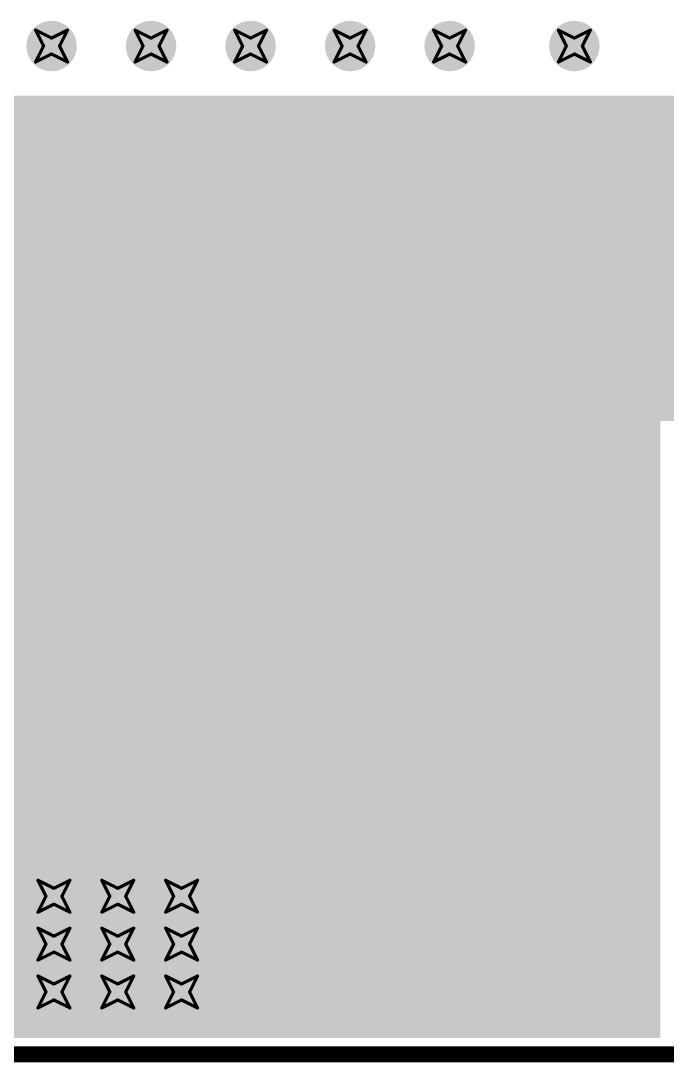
# Model space of a CAD drawing. Header units: inches. Extents: x -11 to 1110, y -7 to 455.
# Drawn here: x 587.61 to 597.9, y -0.13 to 16.45 of the extents above; entities that cross this region are included whole.
import ezdxf

# ---------------------------------------------------------------- set-up
doc = ezdxf.new("R2010")
doc.units = ezdxf.units.IN
for name, color, linetype in [('Board_outline', 216, 'Continuous'), ('Bottom Layer', 5, 'Continuous'), ('Bottom Solder', 6, 'Continuous'), ('Drill Drawing', 1, 'Continuous'), ('Top Layer', 1, 'Continuous'), ('Top Solder', 216, 'Continuous'), ('Via Holes', 16, 'Continuous')]:
    doc.layers.add(name, color=color, linetype=linetype)

msp = doc.modelspace()

# ---------------------------------------------------------------- hatches: boundary and pattern name
at = {"layer": 'Bottom Layer'}
h = msp.add_hatch(color=5, dxfattribs=at)
edge = h.paths.add_edge_path()
edge.add_arc((588.099, 16.053), 0.3, 0, 360)
h = msp.add_hatch(color=5, dxfattribs=at)
edge = h.paths.add_edge_path()
edge.add_arc((589.683, 16.053), 0.3, 0, 360)
h = msp.add_hatch(color=5, dxfattribs=at)
edge = h.paths.add_edge_path()
edge.add_arc((591.268, 16.053), 0.3, 0, 360)
h = msp.add_hatch(color=5, dxfattribs=at)
edge = h.paths.add_edge_path()
edge.add_arc((592.852, 16.053), 0.3, 0, 360)
h = msp.add_hatch(color=5, dxfattribs=at)
edge = h.paths.add_edge_path()
edge.add_arc((594.436, 16.053), 0.3, 0, 360)
h = msp.add_hatch(color=5, dxfattribs=at)
edge = h.paths.add_edge_path()
edge.add_arc((596.422, 16.053), 0.3, 0, 360)
msp.add_hatch(color=5, dxfattribs=at).paths.add_polyline_path([(638.324, 15.265), (638.324, 10.084), (638.324, 7.398), (636.222, 7.398), (636.222, 8.833), (633.25, 8.833), (633.25, 9.811), (633.25, 10.084), (590.448, 10.084), (590.448, 0.259), (560.172, 0.259), (560.172, 5.842), (576.809, 5.842), (576.809, 10.471), (575.64, 10.471), (575.64, 12.086), (574, 12.086), (573.731, 12.355), (573.731, 12.781), (573.736, 12.781), (573.736, 13.621), (573.956, 13.621), (573.956, 12.781), (574.536, 12.781), (574.536, 13.621), (586.638, 13.621), (586.638, 15.265)])
h = msp.add_hatch(color=5, dxfattribs=at)
edge = h.paths.add_edge_path()
edge.add_arc((588.137, 2.515), 0.3, 0, 360)
h = msp.add_hatch(color=5, dxfattribs=at)
edge = h.paths.add_edge_path()
edge.add_arc((589.153, 2.515), 0.3, 0, 360)
h = msp.add_hatch(color=5, dxfattribs=at)
edge = h.paths.add_edge_path()
edge.add_arc((590.169, 2.515), 0.3, 0, 360)
h = msp.add_hatch(color=5, dxfattribs=at)
edge = h.paths.add_edge_path()
edge.add_arc((588.137, 1.753), 0.3, 0, 360)
h = msp.add_hatch(color=5, dxfattribs=at)
edge = h.paths.add_edge_path()
edge.add_arc((589.153, 1.753), 0.3, 0, 360)
h = msp.add_hatch(color=5, dxfattribs=at)
edge = h.paths.add_edge_path()
edge.add_arc((590.169, 1.753), 0.3, 0, 360)
h = msp.add_hatch(color=5, dxfattribs=at)
edge = h.paths.add_edge_path()
edge.add_arc((588.137, 0.991), 0.3, 0, 360)
h = msp.add_hatch(color=5, dxfattribs=at)
edge = h.paths.add_edge_path()
edge.add_arc((589.153, 0.991), 0.3, 0, 360)
h = msp.add_hatch(color=5, dxfattribs=at)
edge = h.paths.add_edge_path()
edge.add_arc((590.169, 0.991), 0.3, 0, 360)
at = {"layer": 'Bottom Solder'}
h = msp.add_hatch(color=6, dxfattribs=at)
edge = h.paths.add_edge_path()
edge.add_arc((588.099, 16.053), 0.402, 0, 360)
h = msp.add_hatch(color=6, dxfattribs=at)
edge = h.paths.add_edge_path()
edge.add_arc((589.683, 16.053), 0.402, 0, 360)
h = msp.add_hatch(color=6, dxfattribs=at)
edge = h.paths.add_edge_path()
edge.add_arc((591.268, 16.053), 0.402, 0, 360)
h = msp.add_hatch(color=6, dxfattribs=at)
edge = h.paths.add_edge_path()
edge.add_arc((592.852, 16.053), 0.402, 0, 360)
h = msp.add_hatch(color=6, dxfattribs=at)
edge = h.paths.add_edge_path()
edge.add_arc((594.436, 16.053), 0.402, 0, 360)
h = msp.add_hatch(color=6, dxfattribs=at)
edge = h.paths.add_edge_path()
edge.add_arc((596.422, 16.053), 0.402, 0, 360)
h = msp.add_hatch(color=6, dxfattribs=at)
edge = h.paths.add_edge_path()
edge.add_arc((588.137, 2.515), 0.402, 0, 360)
h = msp.add_hatch(color=6, dxfattribs=at)
edge = h.paths.add_edge_path()
edge.add_arc((589.153, 2.515), 0.402, 0, 360)
h = msp.add_hatch(color=6, dxfattribs=at)
edge = h.paths.add_edge_path()
edge.add_arc((590.169, 2.515), 0.402, 0, 360)
h = msp.add_hatch(color=6, dxfattribs=at)
edge = h.paths.add_edge_path()
edge.add_arc((588.137, 1.753), 0.402, 0, 360)
h = msp.add_hatch(color=6, dxfattribs=at)
edge = h.paths.add_edge_path()
edge.add_arc((589.153, 1.753), 0.402, 0, 360)
h = msp.add_hatch(color=6, dxfattribs=at)
edge = h.paths.add_edge_path()
edge.add_arc((590.169, 1.753), 0.402, 0, 360)
h = msp.add_hatch(color=6, dxfattribs=at)
edge = h.paths.add_edge_path()
edge.add_arc((588.137, 0.991), 0.402, 0, 360)
h = msp.add_hatch(color=6, dxfattribs=at)
edge = h.paths.add_edge_path()
edge.add_arc((589.153, 0.991), 0.402, 0, 360)
h = msp.add_hatch(color=6, dxfattribs=at)
edge = h.paths.add_edge_path()
edge.add_arc((590.169, 0.991), 0.402, 0, 360)
at = {"layer": 'Top Layer'}
h = msp.add_hatch(color=1, dxfattribs=at)
edge = h.paths.add_edge_path()
edge.add_arc((588.099, 16.053), 0.3, 0, 360)
h = msp.add_hatch(color=1, dxfattribs=at)
edge = h.paths.add_edge_path()
edge.add_arc((589.683, 16.053), 0.3, 0, 360)
h = msp.add_hatch(color=1, dxfattribs=at)
edge = h.paths.add_edge_path()
edge.add_arc((591.268, 16.053), 0.3, 0, 360)
h = msp.add_hatch(color=1, dxfattribs=at)
edge = h.paths.add_edge_path()
edge.add_arc((592.852, 16.053), 0.3, 0, 360)
h = msp.add_hatch(color=1, dxfattribs=at)
edge = h.paths.add_edge_path()
edge.add_arc((594.436, 16.053), 0.3, 0, 360)
h = msp.add_hatch(color=1, dxfattribs=at)
edge = h.paths.add_edge_path()
edge.add_arc((596.422, 16.053), 0.3, 0, 360)
msp.add_hatch(color=1, dxfattribs=at).paths.add_polyline_path([(597.792, 8.82), (597.792, 0.259), (575.64, 0.259), (575.64, 10.471), (575.64, 12.086), (575.64, 13.621), (597.792, 13.621)])
h = msp.add_hatch(color=1, dxfattribs=at)
edge = h.paths.add_edge_path()
edge.add_arc((588.137, 2.515), 0.3, 0, 360)
h = msp.add_hatch(color=1, dxfattribs=at)
edge = h.paths.add_edge_path()
edge.add_arc((589.153, 2.515), 0.3, 0, 360)
h = msp.add_hatch(color=1, dxfattribs=at)
edge = h.paths.add_edge_path()
edge.add_arc((590.169, 2.515), 0.3, 0, 360)
h = msp.add_hatch(color=1, dxfattribs=at)
edge = h.paths.add_edge_path()
edge.add_arc((588.137, 1.753), 0.3, 0, 360)
h = msp.add_hatch(color=1, dxfattribs=at)
edge = h.paths.add_edge_path()
edge.add_arc((589.153, 1.753), 0.3, 0, 360)
h = msp.add_hatch(color=1, dxfattribs=at)
edge = h.paths.add_edge_path()
edge.add_arc((590.169, 1.753), 0.3, 0, 360)
h = msp.add_hatch(color=1, dxfattribs=at)
edge = h.paths.add_edge_path()
edge.add_arc((588.137, 0.991), 0.3, 0, 360)
h = msp.add_hatch(color=1, dxfattribs=at)
edge = h.paths.add_edge_path()
edge.add_arc((589.153, 0.991), 0.3, 0, 360)
h = msp.add_hatch(color=1, dxfattribs=at)
edge = h.paths.add_edge_path()
edge.add_arc((590.169, 0.991), 0.3, 0, 360)
at = {"layer": 'Top Solder'}
h = msp.add_hatch(color=216, dxfattribs=at)
edge = h.paths.add_edge_path()
edge.add_arc((588.099, 16.053), 0.402, 0, 360)
h = msp.add_hatch(color=216, dxfattribs=at)
edge = h.paths.add_edge_path()
edge.add_arc((589.683, 16.053), 0.402, 0, 360)
h = msp.add_hatch(color=216, dxfattribs=at)
edge = h.paths.add_edge_path()
edge.add_arc((591.268, 16.053), 0.402, 0, 360)
h = msp.add_hatch(color=216, dxfattribs=at)
edge = h.paths.add_edge_path()
edge.add_arc((592.852, 16.053), 0.402, 0, 360)
h = msp.add_hatch(color=216, dxfattribs=at)
edge = h.paths.add_edge_path()
edge.add_arc((594.436, 16.053), 0.402, 0, 360)
h = msp.add_hatch(color=216, dxfattribs=at)
edge = h.paths.add_edge_path()
edge.add_arc((596.422, 16.053), 0.402, 0, 360)
h = msp.add_hatch(color=216, dxfattribs=at)
edge = h.paths.add_edge_path()
edge.add_arc((588.137, 2.515), 0.402, 0, 360)
h = msp.add_hatch(color=216, dxfattribs=at)
edge = h.paths.add_edge_path()
edge.add_arc((589.153, 2.515), 0.402, 0, 360)
h = msp.add_hatch(color=216, dxfattribs=at)
edge = h.paths.add_edge_path()
edge.add_arc((590.169, 2.515), 0.402, 0, 360)
h = msp.add_hatch(color=216, dxfattribs=at)
edge = h.paths.add_edge_path()
edge.add_arc((588.137, 1.753), 0.402, 0, 360)
h = msp.add_hatch(color=216, dxfattribs=at)
edge = h.paths.add_edge_path()
edge.add_arc((589.153, 1.753), 0.402, 0, 360)
h = msp.add_hatch(color=216, dxfattribs=at)
edge = h.paths.add_edge_path()
edge.add_arc((590.169, 1.753), 0.402, 0, 360)
h = msp.add_hatch(color=216, dxfattribs=at)
edge = h.paths.add_edge_path()
edge.add_arc((588.137, 0.991), 0.402, 0, 360)
h = msp.add_hatch(color=216, dxfattribs=at)
edge = h.paths.add_edge_path()
edge.add_arc((589.153, 0.991), 0.402, 0, 360)
h = msp.add_hatch(color=216, dxfattribs=at)
edge = h.paths.add_edge_path()
edge.add_arc((590.169, 0.991), 0.402, 0, 360)
at = {"layer": 'Via Holes'}
h = msp.add_hatch(color=7, dxfattribs=at)
edge = h.paths.add_edge_path()
edge.add_arc((588.099, 16.053), 0.15, 0, 360)
h = msp.add_hatch(color=7, dxfattribs=at)
edge = h.paths.add_edge_path()
edge.add_arc((589.683, 16.053), 0.15, 0, 360)
h = msp.add_hatch(color=7, dxfattribs=at)
edge = h.paths.add_edge_path()
edge.add_arc((591.268, 16.053), 0.15, 0, 360)
h = msp.add_hatch(color=7, dxfattribs=at)
edge = h.paths.add_edge_path()
edge.add_arc((592.852, 16.053), 0.15, 0, 360)
h = msp.add_hatch(color=7, dxfattribs=at)
edge = h.paths.add_edge_path()
edge.add_arc((594.436, 16.053), 0.15, 0, 360)
h = msp.add_hatch(color=7, dxfattribs=at)
edge = h.paths.add_edge_path()
edge.add_arc((596.422, 16.053), 0.15, 0, 360)
h = msp.add_hatch(color=7, dxfattribs=at)
edge = h.paths.add_edge_path()
edge.add_arc((588.137, 2.515), 0.15, 0, 360)
h = msp.add_hatch(color=7, dxfattribs=at)
edge = h.paths.add_edge_path()
edge.add_arc((589.153, 2.515), 0.15, 0, 360)
h = msp.add_hatch(color=7, dxfattribs=at)
edge = h.paths.add_edge_path()
edge.add_arc((590.169, 2.515), 0.15, 0, 360)
h = msp.add_hatch(color=7, dxfattribs=at)
edge = h.paths.add_edge_path()
edge.add_arc((588.137, 1.753), 0.15, 0, 360)
h = msp.add_hatch(color=7, dxfattribs=at)
edge = h.paths.add_edge_path()
edge.add_arc((589.153, 1.753), 0.15, 0, 360)
h = msp.add_hatch(color=7, dxfattribs=at)
edge = h.paths.add_edge_path()
edge.add_arc((590.169, 1.753), 0.15, 0, 360)
h = msp.add_hatch(color=7, dxfattribs=at)
edge = h.paths.add_edge_path()
edge.add_arc((588.137, 0.991), 0.15, 0, 360)
h = msp.add_hatch(color=7, dxfattribs=at)
edge = h.paths.add_edge_path()
edge.add_arc((589.153, 0.991), 0.15, 0, 360)
h = msp.add_hatch(color=7, dxfattribs=at)
edge = h.paths.add_edge_path()
edge.add_arc((590.169, 0.991), 0.15, 0, 360)

# ---------------------------------------------------------------- linework, layer by layer
at = {"layer": 'Board_outline'}
msp.add_lwpolyline([(0, 0, 0.254, 0.254, 0), (704, 0, 0.254, 0.254, 0)], format="xyseb", dxfattribs=at)
at = {"layer": 'Drill Drawing'}
for points in [[(587.845, 16.307, 0.0508, 0.0508, 0), (588.099, 16.18, 0.0508, 0.0508, 0)], [(587.845, 16.307, 0.0508, 0.0508, 0), (587.972, 16.053, 0.0508, 0.0508, 0)], [(588.099, 16.18, 0.0508, 0.0508, 0), (588.353, 16.307, 0.0508, 0.0508, 0)], [(588.226, 16.053, 0.0508, 0.0508, 0), (588.353, 16.307, 0.0508, 0.0508, 0)], [(589.429, 16.307, 0.0508, 0.0508, 0), (589.683, 16.18, 0.0508, 0.0508, 0)], [(589.429, 16.307, 0.0508, 0.0508, 0), (589.556, 16.053, 0.0508, 0.0508, 0)], [(589.683, 16.18, 0.0508, 0.0508, 0), (589.937, 16.307, 0.0508, 0.0508, 0)], [(589.81, 16.053, 0.0508, 0.0508, 0), (589.937, 16.307, 0.0508, 0.0508, 0)], [(591.014, 16.307, 0.0508, 0.0508, 0), (591.268, 16.18, 0.0508, 0.0508, 0)], [(591.014, 16.307, 0.0508, 0.0508, 0), (591.141, 16.053, 0.0508, 0.0508, 0)], [(591.268, 16.18, 0.0508, 0.0508, 0), (591.522, 16.307, 0.0508, 0.0508, 0)], [(591.395, 16.053, 0.0508, 0.0508, 0), (591.522, 16.307, 0.0508, 0.0508, 0)], [(592.598, 16.307, 0.0508, 0.0508, 0), (592.852, 16.18, 0.0508, 0.0508, 0)], [(592.598, 16.307, 0.0508, 0.0508, 0), (592.725, 16.053, 0.0508, 0.0508, 0)], [(592.852, 16.18, 0.0508, 0.0508, 0), (593.106, 16.307, 0.0508, 0.0508, 0)], [(592.979, 16.053, 0.0508, 0.0508, 0), (593.106, 16.307, 0.0508, 0.0508, 0)], [(594.182, 16.307, 0.0508, 0.0508, 0), (594.436, 16.18, 0.0508, 0.0508, 0)], [(594.182, 16.307, 0.0508, 0.0508, 0), (594.309, 16.053, 0.0508, 0.0508, 0)], [(594.436, 16.18, 0.0508, 0.0508, 0), (594.69, 16.307, 0.0508, 0.0508, 0)], [(594.563, 16.053, 0.0508, 0.0508, 0), (594.69, 16.307, 0.0508, 0.0508, 0)], [(596.168, 16.307, 0.0508, 0.0508, 0), (596.422, 16.18, 0.0508, 0.0508, 0)], [(596.168, 16.307, 0.0508, 0.0508, 0), (596.295, 16.053, 0.0508, 0.0508, 0)], [(596.422, 16.18, 0.0508, 0.0508, 0), (596.676, 16.307, 0.0508, 0.0508, 0)], [(596.549, 16.053, 0.0508, 0.0508, 0), (596.676, 16.307, 0.0508, 0.0508, 0)], [(587.845, 15.799, 0.0508, 0.0508, 0), (587.972, 16.053, 0.0508, 0.0508, 0)], [(587.845, 15.799, 0.0508, 0.0508, 0), (588.099, 15.926, 0.0508, 0.0508, 0)], [(588.099, 15.926, 0.0508, 0.0508, 0), (588.353, 15.799, 0.0508, 0.0508, 0)], [(588.226, 16.053, 0.0508, 0.0508, 0), (588.353, 15.799, 0.0508, 0.0508, 0)], [(589.429, 15.799, 0.0508, 0.0508, 0), (589.556, 16.053, 0.0508, 0.0508, 0)], [(589.429, 15.799, 0.0508, 0.0508, 0), (589.683, 15.926, 0.0508, 0.0508, 0)], [(589.683, 15.926, 0.0508, 0.0508, 0), (589.937, 15.799, 0.0508, 0.0508, 0)], [(589.81, 16.053, 0.0508, 0.0508, 0), (589.937, 15.799, 0.0508, 0.0508, 0)], [(591.014, 15.799, 0.0508, 0.0508, 0), (591.141, 16.053, 0.0508, 0.0508, 0)], [(591.014, 15.799, 0.0508, 0.0508, 0), (591.268, 15.926, 0.0508, 0.0508, 0)], [(591.268, 15.926, 0.0508, 0.0508, 0), (591.522, 15.799, 0.0508, 0.0508, 0)], [(591.395, 16.053, 0.0508, 0.0508, 0), (591.522, 15.799, 0.0508, 0.0508, 0)], [(592.598, 15.799, 0.0508, 0.0508, 0), (592.725, 16.053, 0.0508, 0.0508, 0)], [(592.598, 15.799, 0.0508, 0.0508, 0), (592.852, 15.926, 0.0508, 0.0508, 0)], [(592.852, 15.926, 0.0508, 0.0508, 0), (593.106, 15.799, 0.0508, 0.0508, 0)], [(592.979, 16.053, 0.0508, 0.0508, 0), (593.106, 15.799, 0.0508, 0.0508, 0)], [(594.182, 15.799, 0.0508, 0.0508, 0), (594.309, 16.053, 0.0508, 0.0508, 0)], [(594.182, 15.799, 0.0508, 0.0508, 0), (594.436, 15.926, 0.0508, 0.0508, 0)], [(594.436, 15.926, 0.0508, 0.0508, 0), (594.69, 15.799, 0.0508, 0.0508, 0)], [(594.563, 16.053, 0.0508, 0.0508, 0), (594.69, 15.799, 0.0508, 0.0508, 0)], [(596.168, 15.799, 0.0508, 0.0508, 0), (596.295, 16.053, 0.0508, 0.0508, 0)], [(596.168, 15.799, 0.0508, 0.0508, 0), (596.422, 15.926, 0.0508, 0.0508, 0)], [(596.422, 15.926, 0.0508, 0.0508, 0), (596.676, 15.799, 0.0508, 0.0508, 0)], [(596.549, 16.053, 0.0508, 0.0508, 0), (596.676, 15.799, 0.0508, 0.0508, 0)], [(587.883, 2.769, 0.0508, 0.0508, 0), (588.137, 2.642, 0.0508, 0.0508, 0)], [(587.883, 2.769, 0.0508, 0.0508, 0), (588.01, 2.515, 0.0508, 0.0508, 0)], [(588.137, 2.642, 0.0508, 0.0508, 0), (588.391, 2.769, 0.0508, 0.0508, 0)], [(588.264, 2.515, 0.0508, 0.0508, 0), (588.391, 2.769, 0.0508, 0.0508, 0)], [(588.899, 2.769, 0.0508, 0.0508, 0), (589.153, 2.642, 0.0508, 0.0508, 0)], [(588.899, 2.769, 0.0508, 0.0508, 0), (589.026, 2.515, 0.0508, 0.0508, 0)], [(589.153, 2.642, 0.0508, 0.0508, 0), (589.407, 2.769, 0.0508, 0.0508, 0)], [(589.28, 2.515, 0.0508, 0.0508, 0), (589.407, 2.769, 0.0508, 0.0508, 0)], [(589.915, 2.769, 0.0508, 0.0508, 0), (590.169, 2.642, 0.0508, 0.0508, 0)], [(589.915, 2.769, 0.0508, 0.0508, 0), (590.042, 2.515, 0.0508, 0.0508, 0)], [(590.169, 2.642, 0.0508, 0.0508, 0), (590.423, 2.769, 0.0508, 0.0508, 0)], [(590.296, 2.515, 0.0508, 0.0508, 0), (590.423, 2.769, 0.0508, 0.0508, 0)], [(587.883, 2.261, 0.0508, 0.0508, 0), (588.01, 2.515, 0.0508, 0.0508, 0)], [(588.264, 2.515, 0.0508, 0.0508, 0), (588.391, 2.261, 0.0508, 0.0508, 0)], [(588.899, 2.261, 0.0508, 0.0508, 0), (589.026, 2.515, 0.0508, 0.0508, 0)], [(589.28, 2.515, 0.0508, 0.0508, 0), (589.407, 2.261, 0.0508, 0.0508, 0)], [(589.915, 2.261, 0.0508, 0.0508, 0), (590.042, 2.515, 0.0508, 0.0508, 0)], [(590.296, 2.515, 0.0508, 0.0508, 0), (590.423, 2.261, 0.0508, 0.0508, 0)], [(587.883, 2.261, 0.0508, 0.0508, 0), (588.137, 2.388, 0.0508, 0.0508, 0)], [(588.137, 2.388, 0.0508, 0.0508, 0), (588.391, 2.261, 0.0508, 0.0508, 0)], [(588.899, 2.261, 0.0508, 0.0508, 0), (589.153, 2.388, 0.0508, 0.0508, 0)], [(589.153, 2.388, 0.0508, 0.0508, 0), (589.407, 2.261, 0.0508, 0.0508, 0)], [(589.915, 2.261, 0.0508, 0.0508, 0), (590.169, 2.388, 0.0508, 0.0508, 0)], [(590.169, 2.388, 0.0508, 0.0508, 0), (590.423, 2.261, 0.0508, 0.0508, 0)], [(587.883, 2.007, 0.0508, 0.0508, 0), (588.137, 1.88, 0.0508, 0.0508, 0)], [(587.883, 2.007, 0.0508, 0.0508, 0), (588.01, 1.753, 0.0508, 0.0508, 0)], [(588.137, 1.88, 0.0508, 0.0508, 0), (588.391, 2.007, 0.0508, 0.0508, 0)], [(588.264, 1.753, 0.0508, 0.0508, 0), (588.391, 2.007, 0.0508, 0.0508, 0)], [(588.899, 2.007, 0.0508, 0.0508, 0), (589.153, 1.88, 0.0508, 0.0508, 0)], [(588.899, 2.007, 0.0508, 0.0508, 0), (589.026, 1.753, 0.0508, 0.0508, 0)], [(589.153, 1.88, 0.0508, 0.0508, 0), (589.407, 2.007, 0.0508, 0.0508, 0)], [(589.28, 1.753, 0.0508, 0.0508, 0), (589.407, 2.007, 0.0508, 0.0508, 0)], [(589.915, 2.007, 0.0508, 0.0508, 0), (590.169, 1.88, 0.0508, 0.0508, 0)], [(589.915, 2.007, 0.0508, 0.0508, 0), (590.042, 1.753, 0.0508, 0.0508, 0)], [(590.169, 1.88, 0.0508, 0.0508, 0), (590.423, 2.007, 0.0508, 0.0508, 0)], [(590.296, 1.753, 0.0508, 0.0508, 0), (590.423, 2.007, 0.0508, 0.0508, 0)], [(587.883, 1.499, 0.0508, 0.0508, 0), (588.01, 1.753, 0.0508, 0.0508, 0)], [(588.264, 1.753, 0.0508, 0.0508, 0), (588.391, 1.499, 0.0508, 0.0508, 0)], [(588.899, 1.499, 0.0508, 0.0508, 0), (589.026, 1.753, 0.0508, 0.0508, 0)], [(589.28, 1.753, 0.0508, 0.0508, 0), (589.407, 1.499, 0.0508, 0.0508, 0)], [(589.915, 1.499, 0.0508, 0.0508, 0), (590.042, 1.753, 0.0508, 0.0508, 0)], [(590.296, 1.753, 0.0508, 0.0508, 0), (590.423, 1.499, 0.0508, 0.0508, 0)], [(587.883, 1.499, 0.0508, 0.0508, 0), (588.137, 1.626, 0.0508, 0.0508, 0)], [(588.137, 1.626, 0.0508, 0.0508, 0), (588.391, 1.499, 0.0508, 0.0508, 0)], [(588.899, 1.499, 0.0508, 0.0508, 0), (589.153, 1.626, 0.0508, 0.0508, 0)], [(589.153, 1.626, 0.0508, 0.0508, 0), (589.407, 1.499, 0.0508, 0.0508, 0)], [(589.915, 1.499, 0.0508, 0.0508, 0), (590.169, 1.626, 0.0508, 0.0508, 0)], [(590.169, 1.626, 0.0508, 0.0508, 0), (590.423, 1.499, 0.0508, 0.0508, 0)], [(587.883, 1.245, 0.0508, 0.0508, 0), (588.137, 1.118, 0.0508, 0.0508, 0)], [(587.883, 1.245, 0.0508, 0.0508, 0), (588.01, 0.991, 0.0508, 0.0508, 0)], [(588.137, 1.118, 0.0508, 0.0508, 0), (588.391, 1.245, 0.0508, 0.0508, 0)], [(588.264, 0.991, 0.0508, 0.0508, 0), (588.391, 1.245, 0.0508, 0.0508, 0)], [(588.899, 1.245, 0.0508, 0.0508, 0), (589.153, 1.118, 0.0508, 0.0508, 0)], [(588.899, 1.245, 0.0508, 0.0508, 0), (589.026, 0.991, 0.0508, 0.0508, 0)], [(589.153, 1.118, 0.0508, 0.0508, 0), (589.407, 1.245, 0.0508, 0.0508, 0)], [(589.28, 0.991, 0.0508, 0.0508, 0), (589.407, 1.245, 0.0508, 0.0508, 0)], [(589.915, 1.245, 0.0508, 0.0508, 0), (590.169, 1.118, 0.0508, 0.0508, 0)], [(589.915, 1.245, 0.0508, 0.0508, 0), (590.042, 0.991, 0.0508, 0.0508, 0)], [(590.169, 1.118, 0.0508, 0.0508, 0), (590.423, 1.245, 0.0508, 0.0508, 0)], [(590.296, 0.991, 0.0508, 0.0508, 0), (590.423, 1.245, 0.0508, 0.0508, 0)], [(587.883, 0.737, 0.0508, 0.0508, 0), (588.01, 0.991, 0.0508, 0.0508, 0)], [(588.264, 0.991, 0.0508, 0.0508, 0), (588.391, 0.737, 0.0508, 0.0508, 0)], [(588.899, 0.737, 0.0508, 0.0508, 0), (589.026, 0.991, 0.0508, 0.0508, 0)], [(589.28, 0.991, 0.0508, 0.0508, 0), (589.407, 0.737, 0.0508, 0.0508, 0)], [(589.915, 0.737, 0.0508, 0.0508, 0), (590.042, 0.991, 0.0508, 0.0508, 0)], [(590.296, 0.991, 0.0508, 0.0508, 0), (590.423, 0.737, 0.0508, 0.0508, 0)], [(587.883, 0.737, 0.0508, 0.0508, 0), (588.137, 0.864, 0.0508, 0.0508, 0)], [(588.137, 0.864, 0.0508, 0.0508, 0), (588.391, 0.737, 0.0508, 0.0508, 0)], [(588.899, 0.737, 0.0508, 0.0508, 0), (589.153, 0.864, 0.0508, 0.0508, 0)], [(589.153, 0.864, 0.0508, 0.0508, 0), (589.407, 0.737, 0.0508, 0.0508, 0)], [(589.915, 0.737, 0.0508, 0.0508, 0), (590.169, 0.864, 0.0508, 0.0508, 0)], [(590.169, 0.864, 0.0508, 0.0508, 0), (590.423, 0.737, 0.0508, 0.0508, 0)]]:
    msp.add_lwpolyline(points, format="xyseb", dxfattribs=at)
for points in [[(587.832, 16.307, 0.0254, 0.0254, 1), (587.858, 16.307, 0.0254, 0.0254, 1)], [(587.832, 16.307, 0.0254, 0.0254, 1), (587.858, 16.307, 0.0254, 0.0254, 1)], [(588.34, 16.307, 0.0254, 0.0254, 1), (588.366, 16.307, 0.0254, 0.0254, 1)], [(588.34, 16.307, 0.0254, 0.0254, 1), (588.366, 16.307, 0.0254, 0.0254, 1)], [(589.417, 16.307, 0.0254, 0.0254, 1), (589.442, 16.307, 0.0254, 0.0254, 1)], [(589.417, 16.307, 0.0254, 0.0254, 1), (589.442, 16.307, 0.0254, 0.0254, 1)], [(589.925, 16.307, 0.0254, 0.0254, 1), (589.95, 16.307, 0.0254, 0.0254, 1)], [(589.925, 16.307, 0.0254, 0.0254, 1), (589.95, 16.307, 0.0254, 0.0254, 1)], [(591.001, 16.307, 0.0254, 0.0254, 1), (591.026, 16.307, 0.0254, 0.0254, 1)], [(591.001, 16.307, 0.0254, 0.0254, 1), (591.026, 16.307, 0.0254, 0.0254, 1)], [(591.509, 16.307, 0.0254, 0.0254, 1), (591.534, 16.307, 0.0254, 0.0254, 1)], [(591.509, 16.307, 0.0254, 0.0254, 1), (591.534, 16.307, 0.0254, 0.0254, 1)], [(592.585, 16.307, 0.0254, 0.0254, 1), (592.611, 16.307, 0.0254, 0.0254, 1)], [(592.585, 16.307, 0.0254, 0.0254, 1), (592.611, 16.307, 0.0254, 0.0254, 1)], [(593.093, 16.307, 0.0254, 0.0254, 1), (593.119, 16.307, 0.0254, 0.0254, 1)], [(593.093, 16.307, 0.0254, 0.0254, 1), (593.119, 16.307, 0.0254, 0.0254, 1)], [(594.169, 16.307, 0.0254, 0.0254, 1), (594.195, 16.307, 0.0254, 0.0254, 1)], [(594.169, 16.307, 0.0254, 0.0254, 1), (594.195, 16.307, 0.0254, 0.0254, 1)], [(594.678, 16.307, 0.0254, 0.0254, 1), (594.703, 16.307, 0.0254, 0.0254, 1)], [(594.678, 16.307, 0.0254, 0.0254, 1), (594.703, 16.307, 0.0254, 0.0254, 1)], [(596.156, 16.307, 0.0254, 0.0254, 1), (596.181, 16.307, 0.0254, 0.0254, 1)], [(596.156, 16.307, 0.0254, 0.0254, 1), (596.181, 16.307, 0.0254, 0.0254, 1)], [(596.664, 16.307, 0.0254, 0.0254, 1), (596.689, 16.307, 0.0254, 0.0254, 1)], [(596.664, 16.307, 0.0254, 0.0254, 1), (596.689, 16.307, 0.0254, 0.0254, 1)], [(588.086, 16.18, 0.0254, 0.0254, 1), (588.112, 16.18, 0.0254, 0.0254, 1)], [(588.086, 16.18, 0.0254, 0.0254, 1), (588.112, 16.18, 0.0254, 0.0254, 1)], [(589.671, 16.18, 0.0254, 0.0254, 1), (589.696, 16.18, 0.0254, 0.0254, 1)], [(589.671, 16.18, 0.0254, 0.0254, 1), (589.696, 16.18, 0.0254, 0.0254, 1)], [(591.255, 16.18, 0.0254, 0.0254, 1), (591.28, 16.18, 0.0254, 0.0254, 1)], [(591.255, 16.18, 0.0254, 0.0254, 1), (591.28, 16.18, 0.0254, 0.0254, 1)], [(592.839, 16.18, 0.0254, 0.0254, 1), (592.865, 16.18, 0.0254, 0.0254, 1)], [(592.839, 16.18, 0.0254, 0.0254, 1), (592.865, 16.18, 0.0254, 0.0254, 1)], [(594.423, 16.18, 0.0254, 0.0254, 1), (594.449, 16.18, 0.0254, 0.0254, 1)], [(594.423, 16.18, 0.0254, 0.0254, 1), (594.449, 16.18, 0.0254, 0.0254, 1)], [(596.41, 16.18, 0.0254, 0.0254, 1), (596.435, 16.18, 0.0254, 0.0254, 1)], [(596.41, 16.18, 0.0254, 0.0254, 1), (596.435, 16.18, 0.0254, 0.0254, 1)], [(587.959, 16.053, 0.0254, 0.0254, 1), (587.985, 16.053, 0.0254, 0.0254, 1)], [(587.959, 16.053, 0.0254, 0.0254, 1), (587.985, 16.053, 0.0254, 0.0254, 1)], [(588.086, 15.926, 0.0254, 0.0254, 1), (588.112, 15.926, 0.0254, 0.0254, 1)], [(588.086, 15.926, 0.0254, 0.0254, 1), (588.112, 15.926, 0.0254, 0.0254, 1)], [(588.213, 16.053, 0.0254, 0.0254, 1), (588.239, 16.053, 0.0254, 0.0254, 1)], [(588.213, 16.053, 0.0254, 0.0254, 1), (588.239, 16.053, 0.0254, 0.0254, 1)], [(589.544, 16.053, 0.0254, 0.0254, 1), (589.569, 16.053, 0.0254, 0.0254, 1)], [(589.544, 16.053, 0.0254, 0.0254, 1), (589.569, 16.053, 0.0254, 0.0254, 1)], [(589.671, 15.926, 0.0254, 0.0254, 1), (589.696, 15.926, 0.0254, 0.0254, 1)], [(589.671, 15.926, 0.0254, 0.0254, 1), (589.696, 15.926, 0.0254, 0.0254, 1)], [(589.798, 16.053, 0.0254, 0.0254, 1), (589.823, 16.053, 0.0254, 0.0254, 1)], [(589.798, 16.053, 0.0254, 0.0254, 1), (589.823, 16.053, 0.0254, 0.0254, 1)], [(591.128, 16.053, 0.0254, 0.0254, 1), (591.153, 16.053, 0.0254, 0.0254, 1)], [(591.128, 16.053, 0.0254, 0.0254, 1), (591.153, 16.053, 0.0254, 0.0254, 1)], [(591.255, 15.926, 0.0254, 0.0254, 1), (591.28, 15.926, 0.0254, 0.0254, 1)], [(591.255, 15.926, 0.0254, 0.0254, 1), (591.28, 15.926, 0.0254, 0.0254, 1)], [(591.382, 16.053, 0.0254, 0.0254, 1), (591.407, 16.053, 0.0254, 0.0254, 1)], [(591.382, 16.053, 0.0254, 0.0254, 1), (591.407, 16.053, 0.0254, 0.0254, 1)], [(592.712, 16.053, 0.0254, 0.0254, 1), (592.738, 16.053, 0.0254, 0.0254, 1)], [(592.712, 16.053, 0.0254, 0.0254, 1), (592.738, 16.053, 0.0254, 0.0254, 1)], [(592.839, 15.926, 0.0254, 0.0254, 1), (592.865, 15.926, 0.0254, 0.0254, 1)], [(592.839, 15.926, 0.0254, 0.0254, 1), (592.865, 15.926, 0.0254, 0.0254, 1)], [(592.966, 16.053, 0.0254, 0.0254, 1), (592.992, 16.053, 0.0254, 0.0254, 1)], [(592.966, 16.053, 0.0254, 0.0254, 1), (592.992, 16.053, 0.0254, 0.0254, 1)], [(594.297, 16.053, 0.0254, 0.0254, 1), (594.322, 16.053, 0.0254, 0.0254, 1)], [(594.297, 16.053, 0.0254, 0.0254, 1), (594.322, 16.053, 0.0254, 0.0254, 1)], [(594.423, 15.926, 0.0254, 0.0254, 1), (594.449, 15.926, 0.0254, 0.0254, 1)], [(594.423, 15.926, 0.0254, 0.0254, 1), (594.449, 15.926, 0.0254, 0.0254, 1)], [(594.55, 16.053, 0.0254, 0.0254, 1), (594.576, 16.053, 0.0254, 0.0254, 1)], [(594.55, 16.053, 0.0254, 0.0254, 1), (594.576, 16.053, 0.0254, 0.0254, 1)], [(596.283, 16.053, 0.0254, 0.0254, 1), (596.308, 16.053, 0.0254, 0.0254, 1)], [(596.283, 16.053, 0.0254, 0.0254, 1), (596.308, 16.053, 0.0254, 0.0254, 1)], [(596.41, 15.926, 0.0254, 0.0254, 1), (596.435, 15.926, 0.0254, 0.0254, 1)], [(596.41, 15.926, 0.0254, 0.0254, 1), (596.435, 15.926, 0.0254, 0.0254, 1)], [(596.537, 16.053, 0.0254, 0.0254, 1), (596.562, 16.053, 0.0254, 0.0254, 1)], [(596.537, 16.053, 0.0254, 0.0254, 1), (596.562, 16.053, 0.0254, 0.0254, 1)], [(587.832, 15.799, 0.0254, 0.0254, 1), (587.858, 15.799, 0.0254, 0.0254, 1)], [(587.832, 15.799, 0.0254, 0.0254, 1), (587.858, 15.799, 0.0254, 0.0254, 1)], [(588.34, 15.799, 0.0254, 0.0254, 1), (588.366, 15.799, 0.0254, 0.0254, 1)], [(588.34, 15.799, 0.0254, 0.0254, 1), (588.366, 15.799, 0.0254, 0.0254, 1)], [(589.417, 15.799, 0.0254, 0.0254, 1), (589.442, 15.799, 0.0254, 0.0254, 1)], [(589.417, 15.799, 0.0254, 0.0254, 1), (589.442, 15.799, 0.0254, 0.0254, 1)], [(589.925, 15.799, 0.0254, 0.0254, 1), (589.95, 15.799, 0.0254, 0.0254, 1)], [(589.925, 15.799, 0.0254, 0.0254, 1), (589.95, 15.799, 0.0254, 0.0254, 1)], [(591.001, 15.799, 0.0254, 0.0254, 1), (591.026, 15.799, 0.0254, 0.0254, 1)], [(591.001, 15.799, 0.0254, 0.0254, 1), (591.026, 15.799, 0.0254, 0.0254, 1)], [(591.509, 15.799, 0.0254, 0.0254, 1), (591.534, 15.799, 0.0254, 0.0254, 1)], [(591.509, 15.799, 0.0254, 0.0254, 1), (591.534, 15.799, 0.0254, 0.0254, 1)], [(592.585, 15.799, 0.0254, 0.0254, 1), (592.611, 15.799, 0.0254, 0.0254, 1)], [(592.585, 15.799, 0.0254, 0.0254, 1), (592.611, 15.799, 0.0254, 0.0254, 1)], [(593.093, 15.799, 0.0254, 0.0254, 1), (593.119, 15.799, 0.0254, 0.0254, 1)], [(593.093, 15.799, 0.0254, 0.0254, 1), (593.119, 15.799, 0.0254, 0.0254, 1)], [(594.169, 15.799, 0.0254, 0.0254, 1), (594.195, 15.799, 0.0254, 0.0254, 1)], [(594.169, 15.799, 0.0254, 0.0254, 1), (594.195, 15.799, 0.0254, 0.0254, 1)], [(594.678, 15.799, 0.0254, 0.0254, 1), (594.703, 15.799, 0.0254, 0.0254, 1)], [(594.678, 15.799, 0.0254, 0.0254, 1), (594.703, 15.799, 0.0254, 0.0254, 1)], [(596.156, 15.799, 0.0254, 0.0254, 1), (596.181, 15.799, 0.0254, 0.0254, 1)], [(596.156, 15.799, 0.0254, 0.0254, 1), (596.181, 15.799, 0.0254, 0.0254, 1)], [(596.664, 15.799, 0.0254, 0.0254, 1), (596.689, 15.799, 0.0254, 0.0254, 1)], [(596.664, 15.799, 0.0254, 0.0254, 1), (596.689, 15.799, 0.0254, 0.0254, 1)], [(587.87, 2.769, 0.0254, 0.0254, 1), (587.896, 2.769, 0.0254, 0.0254, 1)], [(587.87, 2.769, 0.0254, 0.0254, 1), (587.896, 2.769, 0.0254, 0.0254, 1)], [(588.124, 2.642, 0.0254, 0.0254, 1), (588.15, 2.642, 0.0254, 0.0254, 1)], [(588.124, 2.642, 0.0254, 0.0254, 1), (588.15, 2.642, 0.0254, 0.0254, 1)], [(588.378, 2.769, 0.0254, 0.0254, 1), (588.404, 2.769, 0.0254, 0.0254, 1)], [(588.378, 2.769, 0.0254, 0.0254, 1), (588.404, 2.769, 0.0254, 0.0254, 1)], [(588.886, 2.769, 0.0254, 0.0254, 1), (588.912, 2.769, 0.0254, 0.0254, 1)], [(588.886, 2.769, 0.0254, 0.0254, 1), (588.912, 2.769, 0.0254, 0.0254, 1)], [(589.14, 2.642, 0.0254, 0.0254, 1), (589.166, 2.642, 0.0254, 0.0254, 1)], [(589.14, 2.642, 0.0254, 0.0254, 1), (589.166, 2.642, 0.0254, 0.0254, 1)], [(589.394, 2.769, 0.0254, 0.0254, 1), (589.42, 2.769, 0.0254, 0.0254, 1)], [(589.394, 2.769, 0.0254, 0.0254, 1), (589.42, 2.769, 0.0254, 0.0254, 1)], [(589.902, 2.769, 0.0254, 0.0254, 1), (589.928, 2.769, 0.0254, 0.0254, 1)], [(589.902, 2.769, 0.0254, 0.0254, 1), (589.928, 2.769, 0.0254, 0.0254, 1)], [(590.156, 2.642, 0.0254, 0.0254, 1), (590.182, 2.642, 0.0254, 0.0254, 1)], [(590.156, 2.642, 0.0254, 0.0254, 1), (590.182, 2.642, 0.0254, 0.0254, 1)], [(590.41, 2.769, 0.0254, 0.0254, 1), (590.436, 2.769, 0.0254, 0.0254, 1)], [(590.41, 2.769, 0.0254, 0.0254, 1), (590.436, 2.769, 0.0254, 0.0254, 1)], [(587.997, 2.515, 0.0254, 0.0254, 1), (588.023, 2.515, 0.0254, 0.0254, 1)], [(587.997, 2.515, 0.0254, 0.0254, 1), (588.023, 2.515, 0.0254, 0.0254, 1)], [(588.251, 2.515, 0.0254, 0.0254, 1), (588.277, 2.515, 0.0254, 0.0254, 1)], [(588.251, 2.515, 0.0254, 0.0254, 1), (588.277, 2.515, 0.0254, 0.0254, 1)], [(589.013, 2.515, 0.0254, 0.0254, 1), (589.039, 2.515, 0.0254, 0.0254, 1)], [(589.013, 2.515, 0.0254, 0.0254, 1), (589.039, 2.515, 0.0254, 0.0254, 1)], [(589.267, 2.515, 0.0254, 0.0254, 1), (589.293, 2.515, 0.0254, 0.0254, 1)], [(589.267, 2.515, 0.0254, 0.0254, 1), (589.293, 2.515, 0.0254, 0.0254, 1)], [(590.029, 2.515, 0.0254, 0.0254, 1), (590.055, 2.515, 0.0254, 0.0254, 1)], [(590.029, 2.515, 0.0254, 0.0254, 1), (590.055, 2.515, 0.0254, 0.0254, 1)], [(590.283, 2.515, 0.0254, 0.0254, 1), (590.309, 2.515, 0.0254, 0.0254, 1)], [(590.283, 2.515, 0.0254, 0.0254, 1), (590.309, 2.515, 0.0254, 0.0254, 1)], [(588.124, 2.388, 0.0254, 0.0254, 1), (588.15, 2.388, 0.0254, 0.0254, 1)], [(588.124, 2.388, 0.0254, 0.0254, 1), (588.15, 2.388, 0.0254, 0.0254, 1)], [(589.14, 2.388, 0.0254, 0.0254, 1), (589.166, 2.388, 0.0254, 0.0254, 1)], [(589.14, 2.388, 0.0254, 0.0254, 1), (589.166, 2.388, 0.0254, 0.0254, 1)], [(590.156, 2.388, 0.0254, 0.0254, 1), (590.182, 2.388, 0.0254, 0.0254, 1)], [(590.156, 2.388, 0.0254, 0.0254, 1), (590.182, 2.388, 0.0254, 0.0254, 1)], [(587.87, 2.261, 0.0254, 0.0254, 1), (587.896, 2.261, 0.0254, 0.0254, 1)], [(587.87, 2.261, 0.0254, 0.0254, 1), (587.896, 2.261, 0.0254, 0.0254, 1)], [(588.378, 2.261, 0.0254, 0.0254, 1), (588.404, 2.261, 0.0254, 0.0254, 1)], [(588.378, 2.261, 0.0254, 0.0254, 1), (588.404, 2.261, 0.0254, 0.0254, 1)], [(588.886, 2.261, 0.0254, 0.0254, 1), (588.912, 2.261, 0.0254, 0.0254, 1)], [(588.886, 2.261, 0.0254, 0.0254, 1), (588.912, 2.261, 0.0254, 0.0254, 1)], [(589.394, 2.261, 0.0254, 0.0254, 1), (589.42, 2.261, 0.0254, 0.0254, 1)], [(589.394, 2.261, 0.0254, 0.0254, 1), (589.42, 2.261, 0.0254, 0.0254, 1)], [(589.902, 2.261, 0.0254, 0.0254, 1), (589.928, 2.261, 0.0254, 0.0254, 1)], [(589.902, 2.261, 0.0254, 0.0254, 1), (589.928, 2.261, 0.0254, 0.0254, 1)], [(590.41, 2.261, 0.0254, 0.0254, 1), (590.436, 2.261, 0.0254, 0.0254, 1)], [(590.41, 2.261, 0.0254, 0.0254, 1), (590.436, 2.261, 0.0254, 0.0254, 1)], [(587.87, 2.007, 0.0254, 0.0254, 1), (587.896, 2.007, 0.0254, 0.0254, 1)], [(587.87, 2.007, 0.0254, 0.0254, 1), (587.896, 2.007, 0.0254, 0.0254, 1)], [(588.378, 2.007, 0.0254, 0.0254, 1), (588.404, 2.007, 0.0254, 0.0254, 1)], [(588.378, 2.007, 0.0254, 0.0254, 1), (588.404, 2.007, 0.0254, 0.0254, 1)], [(588.886, 2.007, 0.0254, 0.0254, 1), (588.912, 2.007, 0.0254, 0.0254, 1)], [(588.886, 2.007, 0.0254, 0.0254, 1), (588.912, 2.007, 0.0254, 0.0254, 1)], [(589.394, 2.007, 0.0254, 0.0254, 1), (589.42, 2.007, 0.0254, 0.0254, 1)], [(589.394, 2.007, 0.0254, 0.0254, 1), (589.42, 2.007, 0.0254, 0.0254, 1)], [(589.902, 2.007, 0.0254, 0.0254, 1), (589.928, 2.007, 0.0254, 0.0254, 1)], [(589.902, 2.007, 0.0254, 0.0254, 1), (589.928, 2.007, 0.0254, 0.0254, 1)], [(590.41, 2.007, 0.0254, 0.0254, 1), (590.436, 2.007, 0.0254, 0.0254, 1)], [(590.41, 2.007, 0.0254, 0.0254, 1), (590.436, 2.007, 0.0254, 0.0254, 1)], [(588.124, 1.88, 0.0254, 0.0254, 1), (588.15, 1.88, 0.0254, 0.0254, 1)], [(588.124, 1.88, 0.0254, 0.0254, 1), (588.15, 1.88, 0.0254, 0.0254, 1)], [(589.14, 1.88, 0.0254, 0.0254, 1), (589.166, 1.88, 0.0254, 0.0254, 1)], [(589.14, 1.88, 0.0254, 0.0254, 1), (589.166, 1.88, 0.0254, 0.0254, 1)], [(590.156, 1.88, 0.0254, 0.0254, 1), (590.182, 1.88, 0.0254, 0.0254, 1)], [(590.156, 1.88, 0.0254, 0.0254, 1), (590.182, 1.88, 0.0254, 0.0254, 1)], [(587.997, 1.753, 0.0254, 0.0254, 1), (588.023, 1.753, 0.0254, 0.0254, 1)], [(587.997, 1.753, 0.0254, 0.0254, 1), (588.023, 1.753, 0.0254, 0.0254, 1)], [(588.251, 1.753, 0.0254, 0.0254, 1), (588.277, 1.753, 0.0254, 0.0254, 1)], [(588.251, 1.753, 0.0254, 0.0254, 1), (588.277, 1.753, 0.0254, 0.0254, 1)], [(589.013, 1.753, 0.0254, 0.0254, 1), (589.039, 1.753, 0.0254, 0.0254, 1)], [(589.013, 1.753, 0.0254, 0.0254, 1), (589.039, 1.753, 0.0254, 0.0254, 1)], [(589.267, 1.753, 0.0254, 0.0254, 1), (589.293, 1.753, 0.0254, 0.0254, 1)], [(589.267, 1.753, 0.0254, 0.0254, 1), (589.293, 1.753, 0.0254, 0.0254, 1)], [(590.029, 1.753, 0.0254, 0.0254, 1), (590.055, 1.753, 0.0254, 0.0254, 1)], [(590.029, 1.753, 0.0254, 0.0254, 1), (590.055, 1.753, 0.0254, 0.0254, 1)], [(590.283, 1.753, 0.0254, 0.0254, 1), (590.309, 1.753, 0.0254, 0.0254, 1)], [(590.283, 1.753, 0.0254, 0.0254, 1), (590.309, 1.753, 0.0254, 0.0254, 1)], [(587.87, 1.499, 0.0254, 0.0254, 1), (587.896, 1.499, 0.0254, 0.0254, 1)], [(587.87, 1.499, 0.0254, 0.0254, 1), (587.896, 1.499, 0.0254, 0.0254, 1)], [(588.124, 1.626, 0.0254, 0.0254, 1), (588.15, 1.626, 0.0254, 0.0254, 1)], [(588.124, 1.626, 0.0254, 0.0254, 1), (588.15, 1.626, 0.0254, 0.0254, 1)], [(588.378, 1.499, 0.0254, 0.0254, 1), (588.404, 1.499, 0.0254, 0.0254, 1)], [(588.378, 1.499, 0.0254, 0.0254, 1), (588.404, 1.499, 0.0254, 0.0254, 1)], [(588.886, 1.499, 0.0254, 0.0254, 1), (588.912, 1.499, 0.0254, 0.0254, 1)], [(588.886, 1.499, 0.0254, 0.0254, 1), (588.912, 1.499, 0.0254, 0.0254, 1)], [(589.14, 1.626, 0.0254, 0.0254, 1), (589.166, 1.626, 0.0254, 0.0254, 1)], [(589.14, 1.626, 0.0254, 0.0254, 1), (589.166, 1.626, 0.0254, 0.0254, 1)], [(589.394, 1.499, 0.0254, 0.0254, 1), (589.42, 1.499, 0.0254, 0.0254, 1)], [(589.394, 1.499, 0.0254, 0.0254, 1), (589.42, 1.499, 0.0254, 0.0254, 1)], [(589.902, 1.499, 0.0254, 0.0254, 1), (589.928, 1.499, 0.0254, 0.0254, 1)], [(589.902, 1.499, 0.0254, 0.0254, 1), (589.928, 1.499, 0.0254, 0.0254, 1)], [(590.156, 1.626, 0.0254, 0.0254, 1), (590.182, 1.626, 0.0254, 0.0254, 1)], [(590.156, 1.626, 0.0254, 0.0254, 1), (590.182, 1.626, 0.0254, 0.0254, 1)], [(590.41, 1.499, 0.0254, 0.0254, 1), (590.436, 1.499, 0.0254, 0.0254, 1)], [(590.41, 1.499, 0.0254, 0.0254, 1), (590.436, 1.499, 0.0254, 0.0254, 1)], [(587.87, 1.245, 0.0254, 0.0254, 1), (587.896, 1.245, 0.0254, 0.0254, 1)], [(587.87, 1.245, 0.0254, 0.0254, 1), (587.896, 1.245, 0.0254, 0.0254, 1)], [(588.378, 1.245, 0.0254, 0.0254, 1), (588.404, 1.245, 0.0254, 0.0254, 1)], [(588.378, 1.245, 0.0254, 0.0254, 1), (588.404, 1.245, 0.0254, 0.0254, 1)], [(588.886, 1.245, 0.0254, 0.0254, 1), (588.912, 1.245, 0.0254, 0.0254, 1)], [(588.886, 1.245, 0.0254, 0.0254, 1), (588.912, 1.245, 0.0254, 0.0254, 1)], [(589.394, 1.245, 0.0254, 0.0254, 1), (589.42, 1.245, 0.0254, 0.0254, 1)], [(589.394, 1.245, 0.0254, 0.0254, 1), (589.42, 1.245, 0.0254, 0.0254, 1)], [(589.902, 1.245, 0.0254, 0.0254, 1), (589.928, 1.245, 0.0254, 0.0254, 1)], [(589.902, 1.245, 0.0254, 0.0254, 1), (589.928, 1.245, 0.0254, 0.0254, 1)], [(590.41, 1.245, 0.0254, 0.0254, 1), (590.436, 1.245, 0.0254, 0.0254, 1)], [(590.41, 1.245, 0.0254, 0.0254, 1), (590.436, 1.245, 0.0254, 0.0254, 1)], [(587.997, 0.991, 0.0254, 0.0254, 1), (588.023, 0.991, 0.0254, 0.0254, 1)], [(587.997, 0.991, 0.0254, 0.0254, 1), (588.023, 0.991, 0.0254, 0.0254, 1)], [(588.124, 1.118, 0.0254, 0.0254, 1), (588.15, 1.118, 0.0254, 0.0254, 1)], [(588.124, 1.118, 0.0254, 0.0254, 1), (588.15, 1.118, 0.0254, 0.0254, 1)], [(588.251, 0.991, 0.0254, 0.0254, 1), (588.277, 0.991, 0.0254, 0.0254, 1)], [(588.251, 0.991, 0.0254, 0.0254, 1), (588.277, 0.991, 0.0254, 0.0254, 1)], [(589.013, 0.991, 0.0254, 0.0254, 1), (589.039, 0.991, 0.0254, 0.0254, 1)], [(589.013, 0.991, 0.0254, 0.0254, 1), (589.039, 0.991, 0.0254, 0.0254, 1)], [(589.14, 1.118, 0.0254, 0.0254, 1), (589.166, 1.118, 0.0254, 0.0254, 1)], [(589.14, 1.118, 0.0254, 0.0254, 1), (589.166, 1.118, 0.0254, 0.0254, 1)], [(589.267, 0.991, 0.0254, 0.0254, 1), (589.293, 0.991, 0.0254, 0.0254, 1)], [(589.267, 0.991, 0.0254, 0.0254, 1), (589.293, 0.991, 0.0254, 0.0254, 1)], [(590.029, 0.991, 0.0254, 0.0254, 1), (590.055, 0.991, 0.0254, 0.0254, 1)], [(590.029, 0.991, 0.0254, 0.0254, 1), (590.055, 0.991, 0.0254, 0.0254, 1)], [(590.156, 1.118, 0.0254, 0.0254, 1), (590.182, 1.118, 0.0254, 0.0254, 1)], [(590.156, 1.118, 0.0254, 0.0254, 1), (590.182, 1.118, 0.0254, 0.0254, 1)], [(590.283, 0.991, 0.0254, 0.0254, 1), (590.309, 0.991, 0.0254, 0.0254, 1)], [(590.283, 0.991, 0.0254, 0.0254, 1), (590.309, 0.991, 0.0254, 0.0254, 1)], [(588.124, 0.864, 0.0254, 0.0254, 1), (588.15, 0.864, 0.0254, 0.0254, 1)], [(588.124, 0.864, 0.0254, 0.0254, 1), (588.15, 0.864, 0.0254, 0.0254, 1)], [(589.14, 0.864, 0.0254, 0.0254, 1), (589.166, 0.864, 0.0254, 0.0254, 1)], [(589.14, 0.864, 0.0254, 0.0254, 1), (589.166, 0.864, 0.0254, 0.0254, 1)], [(590.156, 0.864, 0.0254, 0.0254, 1), (590.182, 0.864, 0.0254, 0.0254, 1)], [(590.156, 0.864, 0.0254, 0.0254, 1), (590.182, 0.864, 0.0254, 0.0254, 1)], [(587.87, 0.737, 0.0254, 0.0254, 1), (587.896, 0.737, 0.0254, 0.0254, 1)], [(587.87, 0.737, 0.0254, 0.0254, 1), (587.896, 0.737, 0.0254, 0.0254, 1)], [(588.378, 0.737, 0.0254, 0.0254, 1), (588.404, 0.737, 0.0254, 0.0254, 1)], [(588.378, 0.737, 0.0254, 0.0254, 1), (588.404, 0.737, 0.0254, 0.0254, 1)], [(588.886, 0.737, 0.0254, 0.0254, 1), (588.912, 0.737, 0.0254, 0.0254, 1)], [(588.886, 0.737, 0.0254, 0.0254, 1), (588.912, 0.737, 0.0254, 0.0254, 1)], [(589.394, 0.737, 0.0254, 0.0254, 1), (589.42, 0.737, 0.0254, 0.0254, 1)], [(589.394, 0.737, 0.0254, 0.0254, 1), (589.42, 0.737, 0.0254, 0.0254, 1)], [(589.902, 0.737, 0.0254, 0.0254, 1), (589.928, 0.737, 0.0254, 0.0254, 1)], [(589.902, 0.737, 0.0254, 0.0254, 1), (589.928, 0.737, 0.0254, 0.0254, 1)], [(590.41, 0.737, 0.0254, 0.0254, 1), (590.436, 0.737, 0.0254, 0.0254, 1)], [(590.41, 0.737, 0.0254, 0.0254, 1), (590.436, 0.737, 0.0254, 0.0254, 1)]]:
    msp.add_lwpolyline(points, format="xyseb", close=True, dxfattribs=at)

doc.saveas('drawing.dxf')
